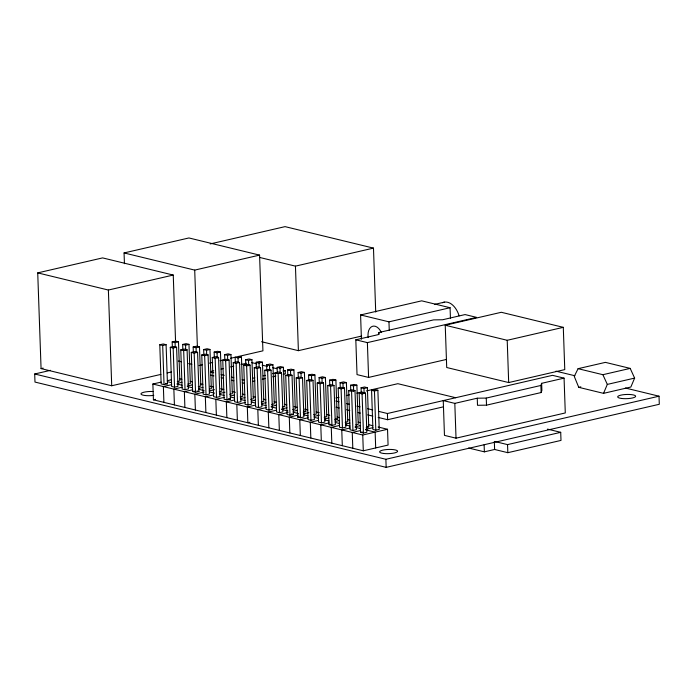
<?xml version="1.0" encoding="UTF-8"?>
<svg xmlns="http://www.w3.org/2000/svg" width="694" height="694" viewBox="0 0 694 694"><rect width="100%" height="100%" fill="white"/><g stroke="black" fill="none" stroke-linecap="round" stroke-linejoin="round"><path stroke-width="1.04" d="M355.814 339.808L367.378 342.619L476.631 317.384L465.067 314.573L442.633 319.752L433.62 319.882L378.993 332.495L378.247 334.629L355.814 339.808L357.028 374.613L368.592 377.423L446.337 359.466M540.886 385.456L541.632 383.322L564.066 378.143L565.289 412.947L456.027 438.183L444.464 435.372L443.249 400.568L454.813 403.379L477.255 398.2L486.26 398.078L540.886 385.456L541.138 392.544L486.511 405.157L477.498 405.287L477.255 398.2M541.138 392.544L541.884 390.41L541.632 383.322M603.528 393.351L607.311 384.407L602.878 374.699L578.085 368.679L574.259 376.374L578.744 387.33L603.528 393.351L630.846 387.035L634.628 378.1L630.195 368.393L605.402 362.372L578.085 368.679M160.895 374.396L111.717 385.76L41.067 368.601L37.728 272.881L102.599 257.899L173.248 275.058L175.573 341.734M124.434 263.694L124.061 252.937L188.924 237.955L259.573 255.114L262.922 350.834L230.486 358.321M210.187 243.932L285.061 226.634L373.476 248.114L375.714 312.048M37.728 272.881L108.377 290.04L173.248 275.058M124.061 252.937L194.71 270.105L259.573 255.114M259.651 257.448L295.444 266.14L373.476 248.114M41.067 368.601L43.158 368.115M159.785 344.762L163.203 343.972L166.092 344.675L167.462 383.825L164.044 384.615L161.155 383.912L159.785 344.762L162.682 345.465L166.092 344.675M172.364 347.191L172.173 341.899L175.591 341.11L178.479 341.812L179.85 380.971L177.291 381.561M625.372 388.024L659.014 396.196L659.3 404.272L386.168 467.366L34.986 382.064L34.7 373.988L50.515 370.327M172.173 341.899L175.07 342.602L178.479 341.812M170.282 347.312L173.7 346.523L176.588 347.226L177.959 386.376L174.541 387.165L171.652 386.463L170.282 347.312L173.17 348.015L176.588 347.226M182.852 349.741L182.669 344.45L186.087 343.66L188.976 344.363L190.347 383.513L187.788 384.112M182.669 344.45L185.567 345.152L188.976 344.363M180.778 349.854L184.188 349.065L187.085 349.767L188.447 388.926L185.038 389.716L182.14 389.013L180.778 349.854L183.667 350.557L187.085 349.767M193.348 352.283L193.166 347L196.576 346.211L199.473 346.913L200.835 386.064L198.276 386.653M193.166 347L196.055 347.694L199.473 346.913M191.275 352.405L194.684 351.615L197.573 352.318L198.944 391.477L195.535 392.266L192.637 391.563L191.275 352.405L194.164 353.107L197.573 352.318M203.845 354.834L203.663 349.542L207.072 348.752L209.97 349.455L211.332 388.614L209.623 389.013M203.663 349.542L206.552 350.244L209.97 349.455M361.427 339.253L360.585 314.955L421.692 300.832L450.076 307.728L450.449 318.294M201.763 354.955L205.181 354.166L208.07 354.868L209.441 394.027L206.023 394.817L203.134 394.114L201.763 354.955L204.661 355.658L208.07 354.868M214.342 357.384L214.151 352.092L217.569 351.303L220.458 352.005L221.828 391.164L219.269 391.754M214.151 352.092L217.048 352.795L220.458 352.005M434.73 304.371L444.481 302.116M212.26 357.505L215.669 356.716L218.567 357.419L219.929 396.578L216.519 397.367L213.631 396.664L212.26 357.505L215.149 358.208L218.567 357.419M224.83 359.934L224.648 354.643L228.066 353.853L230.955 354.556L232.325 393.715L229.757 394.305M224.648 354.643L227.537 355.345L230.955 354.556M167.176 372.947L171.357 371.984M199.091 365.573L202.232 364.853M209.562 363.162L212.694 362.433M220.024 360.741L226.166 359.266L229.063 359.969L230.425 399.119L227.016 399.909L224.119 399.206L222.757 360.056L225.645 360.759L229.063 359.969M360.585 314.955L388.961 321.843L450.076 307.728M235.327 362.485L235.145 357.193L238.033 357.896L241.451 357.106L242.813 396.265L240.254 396.855M233.245 362.606L236.663 361.817L239.551 362.52L240.922 401.67L237.504 402.459L234.615 401.757L233.245 362.606L236.142 363.3L239.551 362.52M245.823 365.035L245.633 359.744L249.051 358.954L251.939 359.657L253.31 398.807L250.751 399.406M245.633 359.744L248.53 360.446L251.939 359.657M378.083 426.992L387.53 429.282L388.076 445.071L363.3 450.796L153.417 399.813L152.871 384.025L161.129 382.125M167.323 380.694L171.453 379.739M261.551 341.717L298.394 350.67L361.669 336.052M210.612 371.533L213.761 370.804M221.117 369.104L223.216 368.618M230.573 366.918L233.722 366.189M241.078 364.489L246.327 363.283M243.741 365.148L247.159 364.359L250.048 365.061L251.419 404.22L248.001 405.01L245.112 404.307L243.741 365.148L246.63 365.851L250.048 365.061M256.312 367.577L256.129 362.285L259.547 361.505L262.436 362.207L263.807 401.358L261.239 401.947M256.129 362.285L259.018 362.988L262.436 362.207M171.618 384.667L163.359 386.575L163.914 402.364M177.811 383.235L181.941 382.281M254.238 367.699L257.648 366.909L260.545 367.612L261.907 406.771L258.498 407.56L255.6 406.858L254.238 367.699L257.127 368.401L260.545 367.612M266.808 370.128L266.626 364.836L270.035 364.046L272.933 364.749L274.295 403.908L271.736 404.498M266.626 364.836L269.515 365.538L272.933 364.749M445.236 325.243L501.32 312.283L563.294 327.342L564.769 369.607L508.685 382.559L446.71 367.508L445.236 325.243L507.21 340.294L563.294 327.342M182.114 387.217L173.856 389.126L174.411 404.914M187.276 386.029L192.438 384.832M264.726 370.249L268.144 369.46L271.033 370.162L272.404 409.321L268.986 410.111L266.097 409.408L264.726 370.249L267.624 370.952L271.033 370.162M277.305 372.678L277.114 367.386L280.532 366.597L283.421 367.3L284.792 406.458L282.232 407.048M277.114 367.386L280.012 368.089L283.421 367.3M192.611 389.768L184.352 391.676L184.899 407.465M198.805 388.336L202.934 387.382M153.417 399.813L155.482 399.336M192.637 391.563L194.346 391.164M275.223 372.799L278.641 372.01L281.53 372.713L282.9 411.872L279.482 412.652L276.594 411.958L275.223 372.799L278.112 373.502L281.53 372.713M287.793 375.228L287.611 369.937L291.029 369.147L293.918 369.85L295.288 409.009L292.729 409.599M252.668 378.256L254.767 377.779M263.173 375.836L265.273 375.35M272.629 373.65L276.828 372.678M283.135 371.221L285.234 370.735L285.347 373.849L283.247 374.335M287.611 369.937L290.508 370.639L293.918 369.85M204.131 392.075L194.841 394.227L195.396 410.015M209.302 390.887L214.463 389.69M252.781 381.37L254.88 380.885M262.237 379.184L265.386 378.456M272.742 376.755L275.891 376.027M285.72 375.35L289.129 374.56L292.027 375.263L293.389 414.413L289.979 415.203L287.082 414.5L285.72 375.35L288.609 376.053L292.027 375.263M298.29 377.779L298.108 372.487L301.517 371.698L304.414 372.4L305.776 411.559L303.217 412.149M298.108 372.487L300.996 373.19L304.414 372.4M213.596 394.869L205.337 396.777L205.892 412.557M219.79 393.437L224.951 392.24M296.208 377.892L299.626 377.111L302.515 377.814L303.885 416.964L300.467 417.753L297.579 417.051L296.208 377.892L299.105 378.594L302.515 377.814M308.787 380.329L308.604 375.038L312.014 374.248L314.911 374.951L316.273 414.101L313.714 414.7M308.604 375.038L311.493 375.74L314.911 374.951M224.093 397.419L215.834 399.319L216.381 415.107M230.287 395.988L234.416 395.033M306.705 380.442L310.123 379.653L313.011 380.355L314.382 419.514L310.964 420.304L308.075 419.601L306.705 380.442L309.602 381.145L313.011 380.355M319.283 382.871L319.093 377.579L322.51 376.799L325.399 377.493L326.77 416.652L324.211 417.241M319.093 377.579L321.99 378.282L325.399 377.493M234.589 399.961L226.322 401.869L226.877 417.658M240.783 398.529L244.913 397.575M317.201 382.993L320.611 382.203L323.508 382.906L324.87 422.065L321.461 422.854L318.572 422.152L317.201 382.993L320.09 383.695L323.508 382.906M329.771 385.422L329.589 380.13L333.007 379.34L335.896 380.043L337.267 419.202L334.699 419.792M329.589 380.13L332.478 380.833L335.896 380.043M245.077 402.511L236.819 404.42L237.374 420.208M251.271 401.08L255.401 400.126M327.698 385.543L331.107 384.754L334.005 385.456L335.367 424.615L331.958 425.405L329.06 424.702L327.698 385.543L330.587 386.246L334.005 385.456M340.268 387.972L340.086 382.68L343.495 381.891L346.393 382.594L347.755 421.752L345.196 422.342M340.086 382.68L342.975 383.383L346.393 382.594M255.574 405.062L247.316 406.97L247.862 422.759L249.927 422.282M261.768 403.63L265.897 402.676M338.186 388.093L341.604 387.304L344.493 388.007L345.864 427.166L342.446 427.946L339.557 427.244L338.186 388.093L341.084 388.796L344.493 388.007M350.765 390.522L350.574 385.231L353.992 384.441L356.881 385.144L358.251 424.303L355.692 424.893M350.574 385.231L353.472 385.933L356.881 385.144M266.071 407.612L257.812 409.521L258.359 425.309M271.233 406.415L276.394 405.227M348.683 390.644L352.101 389.855L354.99 390.557L356.36 429.707L352.942 430.497L350.054 429.794L348.683 390.644L351.572 391.347L354.99 390.557M361.253 393.073L361.071 387.781L364.489 386.992L367.378 387.694L368.748 426.845L366.18 427.443M361.071 387.781L363.96 388.484L367.378 387.694M276.559 410.163L268.3 412.071L268.856 427.851M281.721 408.966L286.882 407.777M335.879 398L339.028 397.272M346.384 395.58L349.533 394.851M356.881 393.151L362.138 391.937M366.337 390.965L397.853 383.687L455.698 397.731M359.18 393.186L362.589 392.405L365.486 393.099L366.848 432.258L363.439 433.047L360.542 432.345L359.18 393.186L362.068 393.888L365.486 393.099M371.568 390.332L374.977 389.542L377.874 390.245L379.236 429.395L375.827 430.185L372.93 429.482L371.568 390.332L374.456 391.034L377.874 390.245M288.088 412.47L278.797 414.613L279.352 430.401M293.25 411.282L297.379 410.328M298.585 415.021L289.294 417.163L289.84 432.952M303.746 413.824L308.908 412.635M297.579 417.051L299.288 416.66M308.041 417.805L299.782 419.714L300.337 435.502M314.235 416.374L319.405 415.186M318.537 420.356L310.279 422.264L310.834 438.053M324.731 418.924L328.861 417.97M329.034 422.906L320.775 424.815L321.322 440.603M335.228 421.475L339.357 420.521M329.06 424.702L330.769 424.303M379.002 411.464L387.417 413.511L552.502 375.333L564.066 378.143M339.531 425.457L331.264 427.365L331.819 443.145M345.725 424.025L349.854 423.071M350.019 427.998L341.76 429.907L342.316 445.695M355.181 426.81L360.342 425.622M378.169 417.424L387.634 419.723L443.31 406.866M360.516 430.549L352.257 432.457L352.804 448.246M365.677 429.36L372.904 427.686M602.878 374.699L630.195 368.393M360.542 432.345L362.251 431.954M152.871 384.025L362.754 435.008L387.53 429.282M578.744 387.33L580.843 386.844M607.311 384.407L634.628 378.1M34.7 373.988L385.881 459.281L659.014 396.196M495.343 441.644L507.548 444.611L560.709 432.327L560.995 440.412L507.834 452.688L494.614 449.478L484.369 451.846L468.589 448.012M555.981 371.169L574.901 375.758M547.488 429.118L560.709 432.327M238.554 356.404L241.451 357.106M251.584 362.563L256.841 363.838M262.098 365.122L267.355 366.397M272.621 367.673L276.819 368.696M283.135 370.223L285.234 370.735M178.306 361.019L181.429 361.782M188.699 363.543L191.813 364.307M335.879 400.993L339.036 401.757M346.401 403.544L349.55 404.316M356.916 406.103L360.073 406.866M367.43 408.653L372.687 409.928M210.612 372.027L213.769 372.791M221.126 374.578L224.283 375.35M231.649 377.137L233.748 377.649M242.163 379.687L244.262 380.199M210.724 375.133L213.873 375.905M221.239 377.692L223.338 378.204M231.753 380.243L233.861 380.754M242.275 382.802L244.375 383.305M336.096 407.204L339.253 407.977M346.618 409.764L349.767 410.527M358.182 412.574L360.29 413.077M367.647 414.873L372.904 416.148M179.746 378.811L181.845 379.323M190.234 381.362L192.333 381.874M200.731 383.912L202.83 384.424M210.178 386.211L213.327 386.974M220.675 388.753L223.815 389.525M232.212 391.563L235.361 392.327M242.709 394.105L244.809 394.617M253.206 396.656L255.305 397.168M263.694 399.206L265.793 399.718M274.191 401.757L276.29 402.268M284.687 404.307L286.787 404.819M294.126 406.597L297.275 407.361M304.623 409.148L307.772 409.911M316.169 411.95L319.318 412.713M326.666 414.5L329.806 415.264M337.154 417.051L339.253 417.562M347.651 419.601L349.75 420.104M358.147 422.152L360.247 422.655M368.635 424.693L372.834 425.717M303.851 411.091L305.776 411.559M335.332 418.734L337.267 419.202M366.814 426.385L368.748 426.845M167.358 381.674L171.557 382.698M176.797 383.973L182.045 385.248M187.293 386.523L192.542 387.799M198.84 389.325L204.088 390.601M209.328 391.876L214.576 393.151M219.825 394.418L224.023 395.441M230.321 396.968L234.52 397.992M240.818 399.518L245.008 400.542M251.306 402.069L255.505 403.093M261.803 404.619L266.002 405.634M271.25 406.91L276.498 408.185M281.738 409.46L288.036 410.987M293.284 412.262L298.533 413.537M303.781 414.812L307.98 415.836M314.269 417.363L318.468 418.378M324.766 419.913L328.965 420.928M335.263 422.464L339.461 423.479M345.759 425.006L349.95 426.029M355.198 427.304L360.446 428.58M365.695 429.855L375.142 432.145L375.688 447.934M165.536 383.357L167.462 383.825M197.018 391.008L198.944 391.477M228.499 398.651L230.425 399.119M291.463 413.945L293.389 414.413M507.21 340.294L508.685 382.559M507.548 444.611L507.834 452.688M494.328 441.401L494.614 449.478M486.26 398.078L486.511 405.157M484.117 444.776L484.369 451.846M454.813 403.379L456.027 438.183M388.961 321.843L389.256 330.301M387.417 413.511L387.634 419.723M385.881 459.281L386.168 467.366M378.993 332.495L379.063 334.517M374.456 391.034L375.827 430.185M367.378 342.619L368.592 377.423M363.96 388.484L364.107 392.717M362.068 393.888L363.439 433.047M362.754 435.008L363.3 450.796M353.472 385.933L353.654 391.225M351.572 391.347L352.942 430.497M342.975 383.383L343.157 388.675M341.084 388.796L342.446 427.946M332.478 380.833L332.626 385.066M330.587 386.246L331.958 425.405M321.99 378.282L322.137 382.515M320.09 383.695L321.461 422.854M311.493 375.74L311.675 381.032M309.602 381.145L310.964 420.304M300.996 373.19L301.144 377.423M295.444 266.14L298.394 350.67M299.105 378.594L300.467 417.753M290.508 370.639L290.656 374.873M288.609 376.053L289.979 415.203M280.012 368.089L280.194 373.381M278.112 373.502L279.482 412.652M269.515 365.538L269.662 369.772M267.624 370.952L268.986 410.111M259.018 362.988L259.174 367.221M257.127 368.401L258.498 407.56M248.53 360.446L248.712 365.738M246.63 365.851L248.001 405.01M238.033 357.896L238.181 362.129M236.142 363.3L237.504 402.459M227.537 355.345L227.684 359.579M225.645 360.759L227.016 399.909M217.048 352.795L217.231 358.087M215.149 358.208L216.519 397.367M206.552 350.244L206.699 354.478M204.661 355.658L206.023 394.817M194.71 270.105L197.374 346.462M196.055 347.694L196.202 351.927M194.164 353.107L195.535 392.266M185.567 345.152L185.749 350.444M183.667 350.557L185.038 389.716M175.07 342.602L175.218 346.835M173.17 348.015L174.541 387.165M162.682 345.465L164.044 384.615M108.377 290.04L111.717 385.76M153.799 395.363A9.022 2.108 -2 0 1 140.951 393.984A9.022 2.108 -2 0 1 152.992 391.503M442.52 302.731A18.868 11.746 77 0 1 459.133 315.839M368.184 337.579A11.512 7.166 77 0 1 372.227 326.388A11.512 7.166 77 0 1 381.31 332.478M621.52 398.46A9.022 2.108 -2 0 0 635.635 396.439A9.022 2.108 -2 0 0 622.813 394.782A9.022 2.108 -2 0 0 621.52 398.46M383.452 453.451A9.022 2.108 -2 0 0 397.575 451.43A9.022 2.108 -2 0 0 384.745 449.773A9.022 2.108 -2 0 0 383.452 453.451"/></g></svg>
